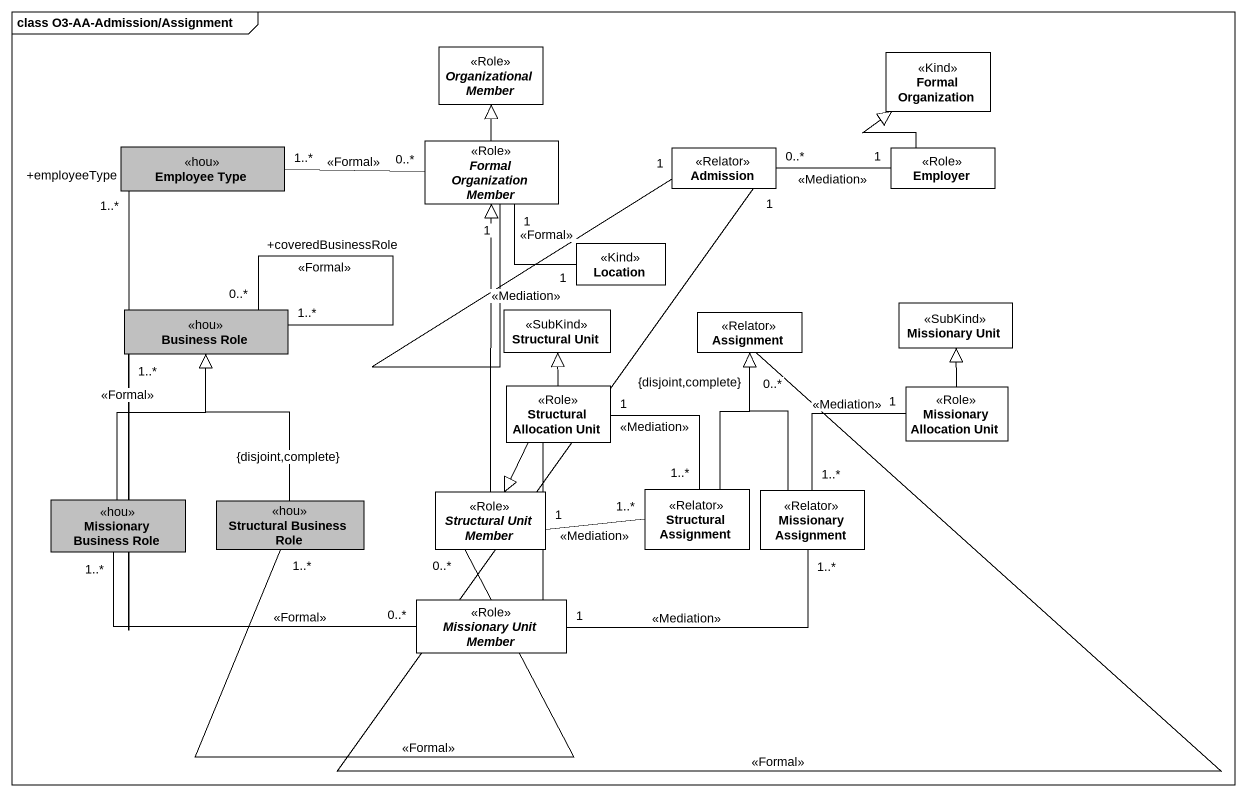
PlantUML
@startuml
mainframe class O3-AA-Admission/Assignment
hide circle
hide empty members
abstract class "Organizational Member" as Organizational_Member <<Role>> #FFFFFF
class "Formal Organization" as Formal_Organization <<Kind>> #FFFFFF
class "Employee Type" as Employee_Type <<hou>> #C0C0C0
abstract class "Formal Organization Member" as Formal_Organization_Member <<Role>> #FFFFFF
class Admission <<Relator>> #FFFFFF
class Employer <<Role>> #FFFFFF
class Location <<Kind>> #FFFFFF
class "Business Role" as Business_Role <<hou>> #C0C0C0
class "Structural Unit" as Structural_Unit <<SubKind>> #FFFFFF
class Assignment <<Relator>> #FFFFFF
class "Missionary Unit" as Missionary_Unit <<SubKind>> #FFFFFF
class "Structural Allocation Unit" as Structural_Allocation_Unit <<Role>> #FFFFFF
class "Missionary Allocation Unit" as Missionary_Allocation_Unit <<Role>> #FFFFFF
class "Missionary Business Role" as Missionary_Business_Role <<hou>> #C0C0C0
class "Structural Business Role" as Structural_Business_Role <<hou>> #C0C0C0
abstract class "Structural Unit Member" as Structural_Unit_Member <<Role>> #FFFFFF
class "Structural Assignment" as Structural_Assignment <<Relator>> #FFFFFF
class "Missionary Assignment" as Missionary_Assignment <<Relator>> #FFFFFF
abstract class "Missionary Unit Member" as Missionary_Unit_Member <<Role>> #FFFFFF
Employee_Type "+employeeType\n1..*" -- "1..*" Business_Role : <<Formal>>
Formal_Organization_Member -up-|> Organizational_Member
Formal_Organization_Member "0..*" -left- "1..*" Employee_Type : <<Formal>>
Formal_Organization_Member "1" -- "1" Location : <<Formal>>
Admission "1" -left- "1" Formal_Organization_Member : <<Mediation>>
Employer -up-|> Formal_Organization
Employer "1" -left- "0..*" Admission : <<Mediation>>
Business_Role "1..*" -- "+coveredBusinessRole\n0..*" Business_Role : <<Formal>>
Assignment "0..*" -up- "1" Admission : <<Formal>>
Structural_Allocation_Unit -up-|> Structural_Unit
Missionary_Allocation_Unit -up-|> Missionary_Unit
Missionary_Business_Role -up-|> Business_Role
Structural_Business_Role -up-|> Business_Role : {disjoint,complete}
Structural_Unit_Member -up-|> Formal_Organization_Member
Structural_Unit_Member "0..*" -left- "1..*" Structural_Business_Role : <<Formal>>
Structural_Assignment -up-|> Assignment : {disjoint,complete}
Structural_Assignment "1..*" -up- "1" Structural_Allocation_Unit : <<Mediation>>
Structural_Assignment "1..*" -left- "1" Structural_Unit_Member : <<Mediation>>
Missionary_Assignment -up-|> Assignment
Missionary_Assignment "1..*" -up- "1" Missionary_Allocation_Unit : <<Mediation>>
Missionary_Assignment "1..*" -left- "1" Missionary_Unit_Member : <<Mediation>>
Missionary_Unit_Member "0..*" -left- "1..*" Missionary_Business_Role : <<Formal>>
Missionary_Unit_Member -up-|> Structural_Unit_Member
@enduml
